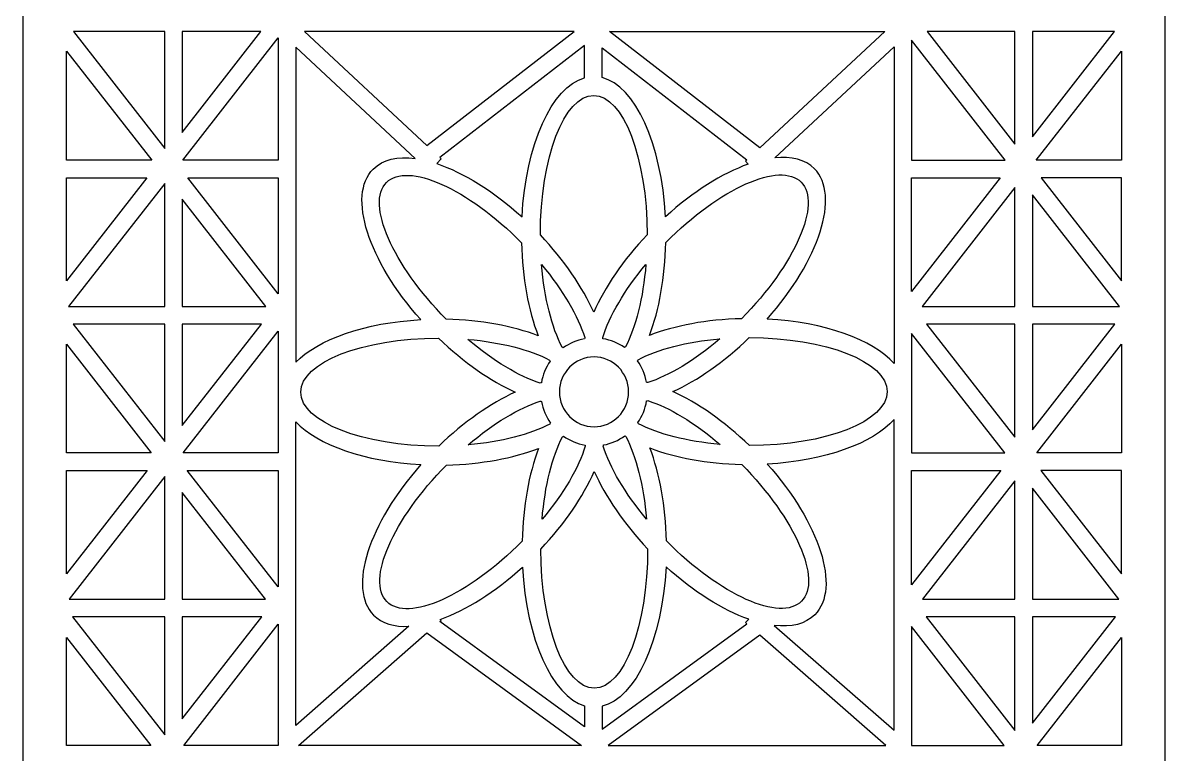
# Model space of a CAD drawing. Header units: centimetres. Extents: x -1.11 to 1.11, y -4.33 to 4.33.
# Drawn here: x -1.11 to 1.11, y -2.85 to -1.429 of the extents above; entities that cross this region are included whole.
import ezdxf

# ---------------------------------------------------------------- set-up
doc = ezdxf.new("R2010")
doc.units = ezdxf.units.CM
doc.header["$MEASUREMENT"] = 0
doc.layers.add('Layer 1', color=7, linetype='Continuous')

msp = doc.modelspace()

# ---------------------------------------------------------------- linework, layer by layer
at = {"layer": 'Layer 1', "color": 242}
for points, knots in [([(1.10974, 4.33143), (1.10974, 4.33143), (1.10974, -4.33142), (1.10974, -4.33142), (1.10974, -4.33142), (1.10974, -4.33142), (-1.10973, -4.33142), (-1.10973, -4.33142), (-1.10973, -4.33142), (-1.10973, -4.33142), (-1.10973, 4.33143), (-1.10973, 4.33143), (-1.10973, 4.33143), (-1.10973, 4.33143), (1.10974, 4.33143), (1.10974, 4.33143)], [0, 0, 0, 0, 0.2, 0.2, 0.2, 0.2, 0.4, 0.4, 0.4, 0.4, 0.6, 0.6, 0.6, 0.6, 1, 1, 1, 1]), ([(-0.83407, -1.44571), (-0.83407, -1.44571), (-0.83407, -1.67253), (-0.83407, -1.67253), (-0.83407, -1.67253), (-0.83407, -1.67253), (-1.01103, -1.44571), (-1.01103, -1.44571), (-1.01103, -1.44571), (-1.01103, -1.44571), (-0.83407, -1.44571), (-0.83407, -1.44571)], [0, 0, 0, 0, 0.25, 0.25, 0.25, 0.25, 0.5, 0.5, 0.5, 0.5, 1, 1, 1, 1]), ([(-0.80014, -1.64163), (-0.80014, -1.64163), (-0.80014, -1.44571), (-0.80014, -1.44571), (-0.80014, -1.44571), (-0.80014, -1.44571), (-0.64729, -1.44571), (-0.64729, -1.44571), (-0.64729, -1.44571), (-0.64729, -1.44571), (-0.80014, -1.64163), (-0.80014, -1.64163)], [0, 0, 0, 0, 0.25, 0.25, 0.25, 0.25, 0.5, 0.5, 0.5, 0.5, 1, 1, 1, 1]), ([(-0.7991, -1.69568), (-0.7991, -1.69568), (-0.61353, -1.69568), (-0.61353, -1.69568), (-0.61353, -1.69568), (-0.61353, -1.69568), (-0.61353, -1.45783), (-0.61353, -1.45783), (-0.61353, -1.45783), (-0.61353, -1.45783), (-0.7991, -1.69568), (-0.7991, -1.69568)], [0, 0, 0, 0, 0.25, 0.25, 0.25, 0.25, 0.5, 0.5, 0.5, 0.5, 1, 1, 1, 1]), ([(-0.03847, -1.44571), (-0.03847, -1.44571), (-0.32458, -1.66714), (-0.32458, -1.66714), (-0.32458, -1.66714), (-0.32458, -1.66714), (-0.56264, -1.44571), (-0.56264, -1.44571), (-0.56264, -1.44571), (-0.56264, -1.44571), (-0.03847, -1.44571), (-0.03847, -1.44571)], [0, 0, 0, 0, 0.25, 0.25, 0.25, 0.25, 0.5, 0.5, 0.5, 0.5, 1, 1, 1, 1]), ([(0.03005, -1.44571), (0.03005, -1.44571), (0.32203, -1.67168), (0.32203, -1.67168), (0.32203, -1.67168), (0.32203, -1.67168), (0.56496, -1.44571), (0.56496, -1.44571), (0.56496, -1.44571), (0.56496, -1.44571), (0.03005, -1.44571), (0.03005, -1.44571)], [0, 0, 0, 0, 0.25, 0.25, 0.25, 0.25, 0.5, 0.5, 0.5, 0.5, 1, 1, 1, 1]), ([(0.617, -1.46226), (0.617, -1.46226), (0.79912, -1.69568), (0.79912, -1.69568), (0.79912, -1.69568), (0.79912, -1.69568), (0.617, -1.69568), (0.617, -1.69568), (0.617, -1.69568), (0.617, -1.69568), (0.617, -1.46226), (0.617, -1.46226)], [0, 0, 0, 0, 0.25, 0.25, 0.25, 0.25, 0.5, 0.5, 0.5, 0.5, 1, 1, 1, 1]), ([(0.81781, -1.44571), (0.81781, -1.44571), (0.81781, -1.66426), (0.81781, -1.66426), (0.81781, -1.66426), (0.81781, -1.66426), (0.6473, -1.44571), (0.6473, -1.44571), (0.6473, -1.44571), (0.6473, -1.44571), (0.7091, -1.44571), (0.7091, -1.44571), (0.7091, -1.44571), (0.7091, -1.44571), (0.81781, -1.44571), (0.81781, -1.44571)], [0, 0, 0, 0, 0.2, 0.2, 0.2, 0.2, 0.4, 0.4, 0.4, 0.4, 0.6, 0.6, 0.6, 0.6, 1, 1, 1, 1]), ([(0.85174, -1.6499), (0.85174, -1.6499), (0.85174, -1.44571), (0.85174, -1.44571), (0.85174, -1.44571), (0.85174, -1.44571), (1.01105, -1.44571), (1.01105, -1.44571), (1.01105, -1.44571), (1.01105, -1.44571), (0.85174, -1.6499), (0.85174, -1.6499)], [0, 0, 0, 0, 0.25, 0.25, 0.25, 0.25, 0.5, 0.5, 0.5, 0.5, 1, 1, 1, 1]), ([(-1.02491, -1.69568), (-1.02491, -1.69568), (-0.85922, -1.69568), (-0.85922, -1.69568), (-0.85922, -1.69568), (-0.85922, -1.69568), (-1.02491, -1.48332), (-1.02491, -1.48332), (-1.02491, -1.48332), (-1.02491, -1.48332), (-1.02491, -1.69568), (-1.02491, -1.69568)], [0, 0, 0, 0, 0.25, 0.25, 0.25, 0.25, 0.5, 0.5, 0.5, 0.5, 1, 1, 1, 1]), ([(-0.5796, -1.4761), (-0.5796, -1.4761), (-0.34734, -1.69214), (-0.34734, -1.69214), (-0.34734, -1.69214), (-0.38169, -1.68755), (-0.41033, -1.69388), (-0.42899, -1.71274), (-0.42899, -1.71274), (-0.47996, -1.76429), (-0.43847, -1.89119), (-0.33666, -2.00542), (-0.33666, -2.00542), (-0.44528, -2.01119), (-0.53654, -2.04362), (-0.5796, -2.08832), (-0.5796, -2.08832), (-0.5796, -2.08832), (-0.5796, -1.4761), (-0.5796, -1.4761)], [0, 0, 0, 0, 0.1666667, 0.1666667, 0.1666667, 0.1666667, 0.3333333, 0.3333333, 0.3333333, 0.3333333, 0.5, 0.5, 0.5, 0.5, 0.6666667, 0.6666667, 0.6666667, 0.6666667, 1, 1, 1, 1]), ([(-0.29947, -1.69049), (-0.29947, -1.69049), (-0.01827, -1.47286), (-0.01827, -1.47286), (-0.01827, -1.47286), (-0.01827, -1.47286), (-0.01827, -1.5353), (-0.01827, -1.5353), (-0.01827, -1.5353), (-0.08215, -1.55302), (-0.13266, -1.66506), (-0.13988, -1.80581), (-0.13988, -1.80581), (-0.19549, -1.7552), (-0.2541, -1.71938), (-0.30536, -1.70221), (-0.30536, -1.70221), (-0.30536, -1.70221), (-0.29686, -1.69293), (-0.29686, -1.69293), (-0.29686, -1.69293), (-0.29686, -1.69293), (-0.29947, -1.69049), (-0.29947, -1.69049)], [0, 0, 0, 0, 0.1428571, 0.1428571, 0.1428571, 0.1428571, 0.2857143, 0.2857143, 0.2857143, 0.2857143, 0.4285714, 0.4285714, 0.4285714, 0.4285714, 0.5714286, 0.5714286, 0.5714286, 0.5714286, 0.7142857, 0.7142857, 0.7142857, 0.7142857, 1, 1, 1, 1]), ([(0.29692, -1.69503), (0.29692, -1.69503), (0.01566, -1.47735), (0.01566, -1.47735), (0.01566, -1.47735), (0.01566, -1.47735), (0.01566, -1.53487), (0.01566, -1.53487), (0.01566, -1.53487), (0.08023, -1.55114), (0.13147, -1.66365), (0.13884, -1.80537), (0.13884, -1.80537), (0.19272, -1.75626), (0.24944, -1.72104), (0.29958, -1.70322), (0.29958, -1.70322), (0.29958, -1.70322), (0.29431, -1.69746), (0.29431, -1.69746), (0.29431, -1.69746), (0.29431, -1.69746), (0.29692, -1.69503), (0.29692, -1.69503)], [0, 0, 0, 0, 0.1428571, 0.1428571, 0.1428571, 0.1428571, 0.2857143, 0.2857143, 0.2857143, 0.2857143, 0.4285714, 0.4285714, 0.4285714, 0.4285714, 0.5714286, 0.5714286, 0.5714286, 0.5714286, 0.7142857, 0.7142857, 0.7142857, 0.7142857, 1, 1, 1, 1]), ([(0.58307, -1.47503), (0.58307, -1.47503), (0.35104, -1.69086), (0.35104, -1.69086), (0.35104, -1.69086), (0.38343, -1.68738), (0.41042, -1.69395), (0.42827, -1.712), (0.42827, -1.712), (0.4792, -1.7635), (0.43783, -1.8902), (0.33624, -2.00434), (0.33624, -2.00434), (0.44804, -2.01021), (0.54153, -2.04432), (0.58307, -2.09099), (0.58307, -2.09099), (0.58307, -2.09099), (0.58307, -1.47503), (0.58307, -1.47503)], [0, 0, 0, 0, 0.1666667, 0.1666667, 0.1666667, 0.1666667, 0.3333333, 0.3333333, 0.3333333, 0.3333333, 0.5, 0.5, 0.5, 0.5, 0.6666667, 0.6666667, 0.6666667, 0.6666667, 1, 1, 1, 1]), ([(1.02492, -1.48332), (1.02492, -1.48332), (0.85924, -1.69568), (0.85924, -1.69568), (0.85924, -1.69568), (0.85924, -1.69568), (1.02492, -1.69568), (1.02492, -1.69568), (1.02492, -1.69568), (1.02492, -1.69568), (1.02492, -1.48332), (1.02492, -1.48332)], [0, 0, 0, 0, 0.25, 0.25, 0.25, 0.25, 0.5, 0.5, 0.5, 0.5, 1, 1, 1, 1]), ([(-0.10426, -1.84075), (-0.05752, -1.89015), (-0.02204, -1.94268), (-0.00052, -1.991), (-0.00052, -1.991), (0.02092, -1.94258), (0.0564, -1.88989), (0.10323, -1.84033), (0.10323, -1.84033), (0.10317, -1.6909), (0.05674, -1.56977), (-0.00051, -1.56977), (-0.00051, -1.56977), (-0.0578, -1.56977), (-0.10426, -1.69107), (-0.10426, -1.84063), (-0.10426, -1.84063), (-0.10426, -1.84063), (-0.10426, -1.84075), (-0.10426, -1.84075)], [0, 0, 0, 0, 0.1666667, 0.1666667, 0.1666667, 0.1666667, 0.3333333, 0.3333333, 0.3333333, 0.3333333, 0.5, 0.5, 0.5, 0.5, 0.6666667, 0.6666667, 0.6666667, 0.6666667, 1, 1, 1, 1]), ([(-0.28703, -2.00465), (-0.21944, -2.00616), (-0.15762, -2.01794), (-0.10861, -2.03672), (-0.10861, -2.03672), (-0.12731, -1.98715), (-0.13907, -1.92452), (-0.14061, -1.85599), (-0.14061, -1.85599), (-0.24514, -1.75038), (-0.36268, -1.69792), (-0.40316, -1.73886), (-0.40316, -1.73886), (-0.44367, -1.77982), (-0.3917, -1.89881), (-0.28712, -2.00457), (-0.28712, -2.00457), (-0.28712, -2.00457), (-0.28703, -2.00465), (-0.28703, -2.00465)], [0, 0, 0, 0, 0.1666667, 0.1666667, 0.1666667, 0.1666667, 0.3333333, 0.3333333, 0.3333333, 0.3333333, 0.5, 0.5, 0.5, 0.5, 0.6666667, 0.6666667, 0.6666667, 0.6666667, 1, 1, 1, 1]), ([(0.13959, -1.85555), (0.13811, -1.92389), (0.12646, -1.9864), (0.10789, -2.03596), (0.10789, -2.03596), (0.15691, -2.01705), (0.21884, -2.00516), (0.28661, -2.00361), (0.28661, -2.00361), (0.39105, -1.89791), (0.44292, -1.77905), (0.40244, -1.73812), (0.40244, -1.73812), (0.36193, -1.69715), (0.24427, -1.7497), (0.13968, -1.85546), (0.13968, -1.85546), (0.13968, -1.85546), (0.13959, -1.85555), (0.13959, -1.85555)], [0, 0, 0, 0, 0.1666667, 0.1666667, 0.1666667, 0.1666667, 0.3333333, 0.3333333, 0.3333333, 0.3333333, 0.5, 0.5, 0.5, 0.5, 0.6666667, 0.6666667, 0.6666667, 0.6666667, 1, 1, 1, 1]), ([(-0.86908, -1.72999), (-0.86908, -1.72999), (-1.02491, -1.72999), (-1.02491, -1.72999), (-1.02491, -1.72999), (-1.02491, -1.72999), (-1.02491, -1.92972), (-1.02491, -1.92972), (-1.02491, -1.92972), (-1.02491, -1.92972), (-0.86908, -1.72999), (-0.86908, -1.72999)], [0, 0, 0, 0, 0.25, 0.25, 0.25, 0.25, 0.5, 0.5, 0.5, 0.5, 1, 1, 1, 1]), ([(-0.61353, -1.72999), (-0.61353, -1.72999), (-0.78924, -1.72999), (-0.78924, -1.72999), (-0.78924, -1.72999), (-0.78924, -1.72999), (-0.61353, -1.9552), (-0.61353, -1.9552), (-0.61353, -1.9552), (-0.61353, -1.9552), (-0.61353, -1.72999), (-0.61353, -1.72999)], [0, 0, 0, 0, 0.25, 0.25, 0.25, 0.25, 0.5, 0.5, 0.5, 0.5, 1, 1, 1, 1]), ([(0.617, -1.95077), (0.617, -1.95077), (0.78925, -1.72999), (0.78925, -1.72999), (0.78925, -1.72999), (0.78925, -1.72999), (0.617, -1.72999), (0.617, -1.72999), (0.617, -1.72999), (0.617, -1.72999), (0.617, -1.95077), (0.617, -1.95077)], [0, 0, 0, 0, 0.25, 0.25, 0.25, 0.25, 0.5, 0.5, 0.5, 0.5, 1, 1, 1, 1]), ([(1.02492, -1.92972), (1.02492, -1.92972), (0.8691, -1.72999), (0.8691, -1.72999), (0.8691, -1.72999), (0.8691, -1.72999), (1.02492, -1.72999), (1.02492, -1.72999), (1.02492, -1.72999), (1.02492, -1.72999), (1.02492, -1.92972), (1.02492, -1.92972)], [0, 0, 0, 0, 0.25, 0.25, 0.25, 0.25, 0.5, 0.5, 0.5, 0.5, 1, 1, 1, 1]), ([(-0.83407, -1.7405), (-0.83407, -1.7405), (-0.83407, -1.97997), (-0.83407, -1.97997), (-0.83407, -1.97997), (-0.83407, -1.97997), (-1.02089, -1.97997), (-1.02089, -1.97997), (-1.02089, -1.97997), (-1.02089, -1.97997), (-0.83407, -1.7405), (-0.83407, -1.7405)], [0, 0, 0, 0, 0.25, 0.25, 0.25, 0.25, 0.5, 0.5, 0.5, 0.5, 1, 1, 1, 1]), ([(0.81781, -1.74878), (0.81781, -1.74878), (0.81781, -1.97997), (0.81781, -1.97997), (0.81781, -1.97997), (0.81781, -1.97997), (0.63744, -1.97997), (0.63744, -1.97997), (0.63744, -1.97997), (0.63744, -1.97997), (0.81781, -1.74878), (0.81781, -1.74878)], [0, 0, 0, 0, 0.25, 0.25, 0.25, 0.25, 0.5, 0.5, 0.5, 0.5, 1, 1, 1, 1]), ([(-0.80014, -1.97997), (-0.80014, -1.97997), (-0.80014, -1.77141), (-0.80014, -1.77141), (-0.80014, -1.77141), (-0.80014, -1.77141), (-0.63743, -1.97997), (-0.63743, -1.97997), (-0.63743, -1.97997), (-0.63743, -1.97997), (-0.80014, -1.97997), (-0.80014, -1.97997)], [0, 0, 0, 0, 0.25, 0.25, 0.25, 0.25, 0.5, 0.5, 0.5, 0.5, 1, 1, 1, 1]), ([(0.85174, -1.97997), (0.85174, -1.97997), (0.85174, -1.76314), (0.85174, -1.76314), (0.85174, -1.76314), (0.85174, -1.76314), (1.02091, -1.97997), (1.02091, -1.97997), (1.02091, -1.97997), (1.02091, -1.97997), (0.85174, -1.97997), (0.85174, -1.97997)], [0, 0, 0, 0, 0.25, 0.25, 0.25, 0.25, 0.5, 0.5, 0.5, 0.5, 1, 1, 1, 1]), ([(-0.05989, -2.06023), (-0.04774, -2.05152), (-0.03365, -2.04538), (-0.0184, -2.04262), (-0.0184, -2.04262), (-0.01822, -2.04185), (-0.01803, -2.04109), (-0.01784, -2.04033), (-0.01784, -2.04033), (-0.03066, -1.99892), (-0.06001, -1.94859), (-0.10188, -1.89852), (-0.10188, -1.89852), (-0.09641, -1.96403), (-0.08186, -2.02068), (-0.06185, -2.05906), (-0.06185, -2.05906), (-0.06119, -2.05945), (-0.06054, -2.05984), (-0.05989, -2.06023)], [0, 0, 0, 0, 0.1666667, 0.1666667, 0.1666667, 0.1666667, 0.3333333, 0.3333333, 0.3333333, 0.3333333, 0.5, 0.5, 0.5, 0.5, 0.6666667, 0.6666667, 0.6666667, 0.6666667, 1, 1, 1, 1]), ([(0.01749, -2.04246), (0.03276, -2.04508), (0.0469, -2.05109), (0.05912, -2.05968), (0.05912, -2.05968), (0.05979, -2.05927), (0.06047, -2.05886), (0.06115, -2.05845), (0.06115, -2.05845), (0.08104, -2.02), (0.09548, -1.96343), (0.10089, -1.89809), (0.10089, -1.89809), (0.05894, -1.94833), (0.02961, -1.99879), (0.01693, -2.04024), (0.01693, -2.04024), (0.01712, -2.04098), (0.01731, -2.04172), (0.01749, -2.04246)], [0, 0, 0, 0, 0.1666667, 0.1666667, 0.1666667, 0.1666667, 0.3333333, 0.3333333, 0.3333333, 0.3333333, 0.5, 0.5, 0.5, 0.5, 0.6666667, 0.6666667, 0.6666667, 0.6666667, 1, 1, 1, 1]), ([(-0.83407, -2.01428), (-0.83407, -2.01428), (-0.83407, -2.2424), (-0.83407, -2.2424), (-0.83407, -2.2424), (-0.83407, -2.2424), (-1.01205, -2.01428), (-1.01205, -2.01428), (-1.01205, -2.01428), (-1.01205, -2.01428), (-0.83407, -2.01428), (-0.83407, -2.01428)], [0, 0, 0, 0, 0.25, 0.25, 0.25, 0.25, 0.5, 0.5, 0.5, 0.5, 1, 1, 1, 1]), ([(-0.80014, -2.2115), (-0.80014, -2.2115), (-0.80014, -2.01428), (-0.80014, -2.01428), (-0.80014, -2.01428), (-0.80014, -2.01428), (-0.64627, -2.01428), (-0.64627, -2.01428), (-0.64627, -2.01428), (-0.64627, -2.01428), (-0.80014, -2.2115), (-0.80014, -2.2115)], [0, 0, 0, 0, 0.25, 0.25, 0.25, 0.25, 0.5, 0.5, 0.5, 0.5, 1, 1, 1, 1]), ([(0.81781, -2.01428), (0.81781, -2.01428), (0.81781, -2.23413), (0.81781, -2.23413), (0.81781, -2.23413), (0.81781, -2.23413), (0.64628, -2.01428), (0.64628, -2.01428), (0.64628, -2.01428), (0.64628, -2.01428), (0.81781, -2.01428), (0.81781, -2.01428)], [0, 0, 0, 0, 0.25, 0.25, 0.25, 0.25, 0.5, 0.5, 0.5, 0.5, 1, 1, 1, 1]), ([(0.85174, -2.21977), (0.85174, -2.21977), (0.85174, -2.01428), (0.85174, -2.01428), (0.85174, -2.01428), (0.85174, -2.01428), (1.01207, -2.01428), (1.01207, -2.01428), (1.01207, -2.01428), (1.01207, -2.01428), (0.85174, -2.21977), (0.85174, -2.21977)], [0, 0, 0, 0, 0.25, 0.25, 0.25, 0.25, 0.5, 0.5, 0.5, 0.5, 1, 1, 1, 1]), ([(-0.79808, -2.26425), (-0.79808, -2.26425), (-0.61353, -2.26425), (-0.61353, -2.26425), (-0.61353, -2.26425), (-0.61353, -2.26425), (-0.61353, -2.02771), (-0.61353, -2.02771), (-0.61353, -2.02771), (-0.61353, -2.02771), (-0.79808, -2.26425), (-0.79808, -2.26425)], [0, 0, 0, 0, 0.25, 0.25, 0.25, 0.25, 0.5, 0.5, 0.5, 0.5, 1, 1, 1, 1]), ([(-0.30166, -2.25123), (-0.25281, -2.20397), (-0.20086, -2.1681), (-0.15308, -2.14633), (-0.15308, -2.14633), (-0.20096, -2.12466), (-0.25307, -2.08878), (-0.30208, -2.04142), (-0.30208, -2.04142), (-0.44985, -2.04148), (-0.56964, -2.08844), (-0.56964, -2.14633), (-0.56964, -2.14633), (-0.56964, -2.20426), (-0.44969, -2.25123), (-0.30178, -2.25123), (-0.30178, -2.25123), (-0.30178, -2.25123), (-0.30166, -2.25123), (-0.30166, -2.25123)], [0, 0, 0, 0, 0.1666667, 0.1666667, 0.1666667, 0.1666667, 0.3333333, 0.3333333, 0.3333333, 0.3333333, 0.5, 0.5, 0.5, 0.5, 0.6666667, 0.6666667, 0.6666667, 0.6666667, 1, 1, 1, 1]), ([(0.1531, -2.14526), (0.20098, -2.16694), (0.25309, -2.20283), (0.3021, -2.25018), (0.3021, -2.25018), (0.44987, -2.25012), (0.56966, -2.20317), (0.56966, -2.14528), (0.56966, -2.14528), (0.56966, -2.08735), (0.44971, -2.04037), (0.3018, -2.04037), (0.3018, -2.04037), (0.3018, -2.04037), (0.30168, -2.04037), (0.30168, -2.04037), (0.30168, -2.04037), (0.25283, -2.08764), (0.20088, -2.1235), (0.1531, -2.14526)], [0, 0, 0, 0, 0.1666667, 0.1666667, 0.1666667, 0.1666667, 0.3333333, 0.3333333, 0.3333333, 0.3333333, 0.5, 0.5, 0.5, 0.5, 0.6666667, 0.6666667, 0.6666667, 0.6666667, 1, 1, 1, 1]), ([(0.617, -2.03213), (0.617, -2.03213), (0.7981, -2.26425), (0.7981, -2.26425), (0.7981, -2.26425), (0.7981, -2.26425), (0.617, -2.26425), (0.617, -2.26425), (0.617, -2.26425), (0.617, -2.26425), (0.617, -2.03213), (0.617, -2.03213)], [0, 0, 0, 0, 0.25, 0.25, 0.25, 0.25, 0.5, 0.5, 0.5, 0.5, 1, 1, 1, 1]), ([(-1.02491, -2.26425), (-1.02491, -2.26425), (-0.86024, -2.26425), (-0.86024, -2.26425), (-0.86024, -2.26425), (-0.86024, -2.26425), (-1.02491, -2.05319), (-1.02491, -2.05319), (-1.02491, -2.05319), (-1.02491, -2.05319), (-1.02491, -2.26425), (-1.02491, -2.26425)], [0, 0, 0, 0, 0.25, 0.25, 0.25, 0.25, 0.5, 0.5, 0.5, 0.5, 1, 1, 1, 1]), ([(-0.10219, -2.12813), (-0.09959, -2.11268), (-0.09366, -2.09838), (-0.08516, -2.08602), (-0.08516, -2.08602), (-0.08556, -2.08535), (-0.08597, -2.08466), (-0.08637, -2.08398), (-0.08637, -2.08398), (-0.12439, -2.06386), (-0.18034, -2.04927), (-0.24496, -2.04379), (-0.24496, -2.04379), (-0.19528, -2.08621), (-0.14537, -2.11587), (-0.10439, -2.12869), (-0.10439, -2.12869), (-0.10366, -2.1285), (-0.10292, -2.12831), (-0.10219, -2.12813)], [0, 0, 0, 0, 0.1666667, 0.1666667, 0.1666667, 0.1666667, 0.3333333, 0.3333333, 0.3333333, 0.3333333, 0.5, 0.5, 0.5, 0.5, 0.6666667, 0.6666667, 0.6666667, 0.6666667, 1, 1, 1, 1]), ([(0.08463, -2.08523), (0.09325, -2.09752), (0.09931, -2.11176), (0.10205, -2.12717), (0.10205, -2.12717), (0.1028, -2.12736), (0.10356, -2.12755), (0.10432, -2.12774), (0.10432, -2.12774), (0.14527, -2.11478), (0.19503, -2.08512), (0.24455, -2.04278), (0.24455, -2.04278), (0.17977, -2.04831), (0.12374, -2.06302), (0.08579, -2.08326), (0.08579, -2.08326), (0.08541, -2.08392), (0.08502, -2.08458), (0.08463, -2.08523)], [0, 0, 0, 0, 0.1666667, 0.1666667, 0.1666667, 0.1666667, 0.3333333, 0.3333333, 0.3333333, 0.3333333, 0.5, 0.5, 0.5, 0.5, 0.6666667, 0.6666667, 0.6666667, 0.6666667, 1, 1, 1, 1]), ([(1.02492, -2.05319), (1.02492, -2.05319), (0.86026, -2.26425), (0.86026, -2.26425), (0.86026, -2.26425), (0.86026, -2.26425), (1.02492, -2.26425), (1.02492, -2.26425), (1.02492, -2.26425), (1.02492, -2.26425), (1.02492, -2.05319), (1.02492, -2.05319)], [0, 0, 0, 0, 0.25, 0.25, 0.25, 0.25, 0.5, 0.5, 0.5, 0.5, 1, 1, 1, 1]), ([(0.06716, -2.1458), (0.06716, -2.1833), (0.03709, -2.2137), (0.00001, -2.2137), (0.00001, -2.2137), (-0.03707, -2.2137), (-0.06714, -2.1833), (-0.06714, -2.1458), (-0.06714, -2.1458), (-0.06714, -2.10831), (-0.03707, -2.0779), (0.00001, -2.0779), (0.00001, -2.0779), (0.03709, -2.0779), (0.06716, -2.10831), (0.06716, -2.1458)], [0, 0, 0, 0, 0.2, 0.2, 0.2, 0.2, 0.4, 0.4, 0.4, 0.4, 0.6, 0.6, 0.6, 0.6, 1, 1, 1, 1]), ([(-0.08461, -2.20637), (-0.09323, -2.19408), (-0.0993, -2.17983), (-0.10204, -2.16441), (-0.10204, -2.16441), (-0.10279, -2.16423), (-0.10354, -2.16404), (-0.10429, -2.16385), (-0.10429, -2.16385), (-0.14525, -2.17681), (-0.19502, -2.20649), (-0.24454, -2.24883), (-0.24454, -2.24883), (-0.17975, -2.2433), (-0.12372, -2.22859), (-0.08578, -2.20835), (-0.08578, -2.20835), (-0.08539, -2.20769), (-0.085, -2.20703), (-0.08461, -2.20637)], [0, 0, 0, 0, 0.1666667, 0.1666667, 0.1666667, 0.1666667, 0.3333333, 0.3333333, 0.3333333, 0.3333333, 0.5, 0.5, 0.5, 0.5, 0.6666667, 0.6666667, 0.6666667, 0.6666667, 1, 1, 1, 1]), ([(0.10221, -2.16346), (0.09962, -2.17891), (0.09368, -2.19321), (0.08518, -2.20557), (0.08518, -2.20557), (0.08559, -2.20625), (0.086, -2.20694), (0.0864, -2.20763), (0.0864, -2.20763), (0.12442, -2.22774), (0.18036, -2.24235), (0.24497, -2.24782), (0.24497, -2.24782), (0.19529, -2.2054), (0.14538, -2.17573), (0.10439, -2.1629), (0.10439, -2.1629), (0.10366, -2.16309), (0.10294, -2.16328), (0.10221, -2.16346)], [0, 0, 0, 0, 0.1666667, 0.1666667, 0.1666667, 0.1666667, 0.3333333, 0.3333333, 0.3333333, 0.3333333, 0.5, 0.5, 0.5, 0.5, 0.6666667, 0.6666667, 0.6666667, 0.6666667, 1, 1, 1, 1]), ([(-0.5796, -2.79403), (-0.5796, -2.79403), (-0.35956, -2.60143), (-0.35956, -2.60143), (-0.35956, -2.60143), (-0.38815, -2.60296), (-0.412, -2.59604), (-0.42825, -2.5796), (-0.42825, -2.5796), (-0.47918, -2.52811), (-0.43781, -2.4014), (-0.33622, -2.28726), (-0.33622, -2.28726), (-0.44503, -2.28155), (-0.53648, -2.24909), (-0.5796, -2.20434), (-0.5796, -2.20434), (-0.5796, -2.20434), (-0.5796, -2.79403), (-0.5796, -2.79403)], [0, 0, 0, 0, 0.1666667, 0.1666667, 0.1666667, 0.1666667, 0.3333333, 0.3333333, 0.3333333, 0.3333333, 0.5, 0.5, 0.5, 0.5, 0.6666667, 0.6666667, 0.6666667, 0.6666667, 1, 1, 1, 1]), ([(0.58307, -2.80357), (0.58307, -2.80357), (0.35031, -2.59983), (0.35031, -2.59983), (0.35031, -2.59983), (0.38335, -2.60368), (0.41088, -2.59718), (0.429, -2.57886), (0.429, -2.57886), (0.47998, -2.52732), (0.43848, -2.40042), (0.33667, -2.28619), (0.33667, -2.28619), (0.44829, -2.28025), (0.54158, -2.24617), (0.58307, -2.19956), (0.58307, -2.19956), (0.58307, -2.19956), (0.58307, -2.80357), (0.58307, -2.80357)], [0, 0, 0, 0, 0.1666667, 0.1666667, 0.1666667, 0.1666667, 0.3333333, 0.3333333, 0.3333333, 0.3333333, 0.5, 0.5, 0.5, 0.5, 0.6666667, 0.6666667, 0.6666667, 0.6666667, 1, 1, 1, 1]), ([(-0.01747, -2.24915), (-0.03274, -2.24652), (-0.04688, -2.24052), (-0.0591, -2.23192), (-0.0591, -2.23192), (-0.05978, -2.23234), (-0.06045, -2.23275), (-0.06113, -2.23316), (-0.06113, -2.23316), (-0.08102, -2.2716), (-0.09546, -2.32818), (-0.10087, -2.39351), (-0.10087, -2.39351), (-0.05892, -2.34328), (-0.0296, -2.29281), (-0.01691, -2.25137), (-0.01691, -2.25137), (-0.0171, -2.25063), (-0.01729, -2.24988), (-0.01747, -2.24915)], [0, 0, 0, 0, 0.1666667, 0.1666667, 0.1666667, 0.1666667, 0.3333333, 0.3333333, 0.3333333, 0.3333333, 0.5, 0.5, 0.5, 0.5, 0.6666667, 0.6666667, 0.6666667, 0.6666667, 1, 1, 1, 1]), ([(0.05995, -2.23134), (0.04779, -2.24007), (0.03369, -2.24622), (0.01843, -2.24899), (0.01843, -2.24899), (0.01824, -2.24975), (0.01805, -2.25052), (0.01786, -2.25129), (0.01786, -2.25129), (0.03068, -2.2927), (0.06003, -2.34302), (0.1019, -2.39309), (0.1019, -2.39309), (0.09643, -2.32754), (0.08186, -2.27085), (0.06183, -2.23248), (0.06183, -2.23248), (0.0612, -2.2321), (0.06057, -2.23172), (0.05995, -2.23134)], [0, 0, 0, 0, 0.1666667, 0.1666667, 0.1666667, 0.1666667, 0.3333333, 0.3333333, 0.3333333, 0.3333333, 0.5, 0.5, 0.5, 0.5, 0.6666667, 0.6666667, 0.6666667, 0.6666667, 1, 1, 1, 1]), ([(-0.13958, -2.43605), (-0.13809, -2.36771), (-0.12644, -2.3052), (-0.10787, -2.25564), (-0.10787, -2.25564), (-0.15689, -2.27455), (-0.21883, -2.28644), (-0.28659, -2.28799), (-0.28659, -2.28799), (-0.39104, -2.3937), (-0.44291, -2.51255), (-0.40243, -2.55349), (-0.40243, -2.55349), (-0.36192, -2.59445), (-0.24425, -2.5419), (-0.13966, -2.43614), (-0.13966, -2.43614), (-0.13966, -2.43614), (-0.13958, -2.43605), (-0.13958, -2.43605)], [0, 0, 0, 0, 0.1666667, 0.1666667, 0.1666667, 0.1666667, 0.3333333, 0.3333333, 0.3333333, 0.3333333, 0.5, 0.5, 0.5, 0.5, 0.6666667, 0.6666667, 0.6666667, 0.6666667, 1, 1, 1, 1]), ([(0.28705, -2.28695), (0.21944, -2.28545), (0.15763, -2.27366), (0.10863, -2.25487), (0.10863, -2.25487), (0.12733, -2.30444), (0.13909, -2.36708), (0.14063, -2.43561), (0.14063, -2.43561), (0.24516, -2.54123), (0.3627, -2.59368), (0.40318, -2.55274), (0.40318, -2.55274), (0.44368, -2.51178), (0.39172, -2.3928), (0.28713, -2.28704), (0.28713, -2.28704), (0.28713, -2.28704), (0.28705, -2.28695), (0.28705, -2.28695)], [0, 0, 0, 0, 0.1666667, 0.1666667, 0.1666667, 0.1666667, 0.3333333, 0.3333333, 0.3333333, 0.3333333, 0.5, 0.5, 0.5, 0.5, 0.6666667, 0.6666667, 0.6666667, 0.6666667, 1, 1, 1, 1]), ([(-0.86806, -2.29856), (-0.86806, -2.29856), (-1.02491, -2.29856), (-1.02491, -2.29856), (-1.02491, -2.29856), (-1.02491, -2.29856), (-1.02491, -2.49959), (-1.02491, -2.49959), (-1.02491, -2.49959), (-1.02491, -2.49959), (-0.86806, -2.29856), (-0.86806, -2.29856)], [0, 0, 0, 0, 0.25, 0.25, 0.25, 0.25, 0.5, 0.5, 0.5, 0.5, 1, 1, 1, 1]), ([(-0.61353, -2.29856), (-0.61353, -2.29856), (-0.79026, -2.29856), (-0.79026, -2.29856), (-0.79026, -2.29856), (-0.79026, -2.29856), (-0.61353, -2.52507), (-0.61353, -2.52507), (-0.61353, -2.52507), (-0.61353, -2.52507), (-0.61353, -2.29856), (-0.61353, -2.29856)], [0, 0, 0, 0, 0.25, 0.25, 0.25, 0.25, 0.5, 0.5, 0.5, 0.5, 1, 1, 1, 1]), ([(0.10427, -2.45085), (0.05753, -2.40146), (0.02206, -2.34893), (0.00053, -2.30061), (0.00053, -2.30061), (-0.02091, -2.34902), (-0.05639, -2.40172), (-0.10322, -2.45127), (-0.10322, -2.45127), (-0.10316, -2.6007), (-0.05672, -2.72183), (0.00053, -2.72183), (0.00053, -2.72183), (0.05781, -2.72183), (0.10427, -2.60054), (0.10427, -2.45097), (0.10427, -2.45097), (0.10427, -2.45097), (0.10427, -2.45085), (0.10427, -2.45085)], [0, 0, 0, 0, 0.1666667, 0.1666667, 0.1666667, 0.1666667, 0.3333333, 0.3333333, 0.3333333, 0.3333333, 0.5, 0.5, 0.5, 0.5, 0.6666667, 0.6666667, 0.6666667, 0.6666667, 1, 1, 1, 1]), ([(0.617, -2.52065), (0.617, -2.52065), (0.79027, -2.29856), (0.79027, -2.29856), (0.79027, -2.29856), (0.79027, -2.29856), (0.617, -2.29856), (0.617, -2.29856), (0.617, -2.29856), (0.617, -2.29856), (0.617, -2.52065), (0.617, -2.52065)], [0, 0, 0, 0, 0.25, 0.25, 0.25, 0.25, 0.5, 0.5, 0.5, 0.5, 1, 1, 1, 1]), ([(1.02492, -2.49959), (1.02492, -2.49959), (0.86808, -2.29856), (0.86808, -2.29856), (0.86808, -2.29856), (0.86808, -2.29856), (1.02492, -2.29856), (1.02492, -2.29856), (1.02492, -2.29856), (1.02492, -2.29856), (1.02492, -2.49959), (1.02492, -2.49959)], [0, 0, 0, 0, 0.25, 0.25, 0.25, 0.25, 0.5, 0.5, 0.5, 0.5, 1, 1, 1, 1]), ([(-0.83407, -2.31038), (-0.83407, -2.31038), (-0.83407, -2.54853), (-0.83407, -2.54853), (-0.83407, -2.54853), (-0.83407, -2.54853), (-1.01987, -2.54853), (-1.01987, -2.54853), (-1.01987, -2.54853), (-1.01987, -2.54853), (-0.83407, -2.31038), (-0.83407, -2.31038)], [0, 0, 0, 0, 0.25, 0.25, 0.25, 0.25, 0.5, 0.5, 0.5, 0.5, 1, 1, 1, 1]), ([(0.81781, -2.31865), (0.81781, -2.31865), (0.81781, -2.54853), (0.81781, -2.54853), (0.81781, -2.54853), (0.81781, -2.54853), (0.63846, -2.54853), (0.63846, -2.54853), (0.63846, -2.54853), (0.63846, -2.54853), (0.81781, -2.31865), (0.81781, -2.31865)], [0, 0, 0, 0, 0.25, 0.25, 0.25, 0.25, 0.5, 0.5, 0.5, 0.5, 1, 1, 1, 1]), ([(-0.80014, -2.54853), (-0.80014, -2.54853), (-0.80014, -2.34128), (-0.80014, -2.34128), (-0.80014, -2.34128), (-0.80014, -2.34128), (-0.63845, -2.54853), (-0.63845, -2.54853), (-0.63845, -2.54853), (-0.63845, -2.54853), (-0.80014, -2.54853), (-0.80014, -2.54853)], [0, 0, 0, 0, 0.25, 0.25, 0.25, 0.25, 0.5, 0.5, 0.5, 0.5, 1, 1, 1, 1]), ([(0.85174, -2.54853), (0.85174, -2.54853), (0.85174, -2.33301), (0.85174, -2.33301), (0.85174, -2.33301), (0.85174, -2.33301), (1.01989, -2.54853), (1.01989, -2.54853), (1.01989, -2.54853), (1.01989, -2.54853), (0.85174, -2.54853), (0.85174, -2.54853)], [0, 0, 0, 0, 0.25, 0.25, 0.25, 0.25, 0.5, 0.5, 0.5, 0.5, 1, 1, 1, 1]), ([(0.29692, -2.59656), (0.29692, -2.59656), (0.01566, -2.80139), (0.01566, -2.80139), (0.01566, -2.80139), (0.01566, -2.80139), (0.01566, -2.75697), (0.01566, -2.75697), (0.01566, -2.75697), (0.08078, -2.74164), (0.13257, -2.62847), (0.1399, -2.48579), (0.1399, -2.48579), (0.1938, -2.53485), (0.25053, -2.57001), (0.30064, -2.58776), (0.30064, -2.58776), (0.30064, -2.58776), (0.29431, -2.59427), (0.29431, -2.59427), (0.29431, -2.59427), (0.29431, -2.59427), (0.29692, -2.59656), (0.29692, -2.59656)], [0, 0, 0, 0, 0.1428571, 0.1428571, 0.1428571, 0.1428571, 0.2857143, 0.2857143, 0.2857143, 0.2857143, 0.4285714, 0.4285714, 0.4285714, 0.4285714, 0.5714286, 0.5714286, 0.5714286, 0.5714286, 0.7142857, 0.7142857, 0.7142857, 0.7142857, 1, 1, 1, 1]), ([(-0.29947, -2.59229), (-0.29947, -2.59229), (-0.01827, -2.79708), (-0.01827, -2.79708), (-0.01827, -2.79708), (-0.01827, -2.79708), (-0.01827, -2.75601), (-0.01827, -2.75601), (-0.01827, -2.75601), (-0.08159, -2.73738), (-0.13155, -2.62602), (-0.13882, -2.48624), (-0.13882, -2.48624), (-0.1924, -2.53507), (-0.24879, -2.57017), (-0.29872, -2.58808), (-0.29872, -2.58808), (-0.29872, -2.58808), (-0.29686, -2.59), (-0.29686, -2.59), (-0.29686, -2.59), (-0.29686, -2.59), (-0.29947, -2.59229), (-0.29947, -2.59229)], [0, 0, 0, 0, 0.1428571, 0.1428571, 0.1428571, 0.1428571, 0.2857143, 0.2857143, 0.2857143, 0.2857143, 0.4285714, 0.4285714, 0.4285714, 0.4285714, 0.5714286, 0.5714286, 0.5714286, 0.5714286, 0.7142857, 0.7142857, 0.7142857, 0.7142857, 1, 1, 1, 1]), ([(-0.83407, -2.58284), (-0.83407, -2.58284), (-0.83407, -2.81228), (-0.83407, -2.81228), (-0.83407, -2.81228), (-0.83407, -2.81228), (-1.01307, -2.58284), (-1.01307, -2.58284), (-1.01307, -2.58284), (-1.01307, -2.58284), (-0.83407, -2.58284), (-0.83407, -2.58284)], [0, 0, 0, 0, 0.25, 0.25, 0.25, 0.25, 0.5, 0.5, 0.5, 0.5, 1, 1, 1, 1]), ([(-0.80014, -2.78137), (-0.80014, -2.78137), (-0.80014, -2.58284), (-0.80014, -2.58284), (-0.80014, -2.58284), (-0.80014, -2.58284), (-0.64525, -2.58284), (-0.64525, -2.58284), (-0.64525, -2.58284), (-0.64525, -2.58284), (-0.80014, -2.78137), (-0.80014, -2.78137)], [0, 0, 0, 0, 0.25, 0.25, 0.25, 0.25, 0.5, 0.5, 0.5, 0.5, 1, 1, 1, 1]), ([(0.81781, -2.58284), (0.81781, -2.58284), (0.81781, -2.804), (0.81781, -2.804), (0.81781, -2.804), (0.81781, -2.804), (0.64527, -2.58284), (0.64527, -2.58284), (0.64527, -2.58284), (0.64527, -2.58284), (0.81781, -2.58284), (0.81781, -2.58284)], [0, 0, 0, 0, 0.25, 0.25, 0.25, 0.25, 0.5, 0.5, 0.5, 0.5, 1, 1, 1, 1]), ([(0.85174, -2.78964), (0.85174, -2.78964), (0.85174, -2.58284), (0.85174, -2.58284), (0.85174, -2.58284), (0.85174, -2.58284), (1.01309, -2.58284), (1.01309, -2.58284), (1.01309, -2.58284), (1.01309, -2.58284), (0.85174, -2.78964), (0.85174, -2.78964)], [0, 0, 0, 0, 0.25, 0.25, 0.25, 0.25, 0.5, 0.5, 0.5, 0.5, 1, 1, 1, 1]), ([(-0.61454, -2.82462), (-0.61454, -2.82462), (-0.61353, -2.82373), (-0.61353, -2.82373), (-0.61353, -2.82373), (-0.61353, -2.82373), (-0.61353, -2.59758), (-0.61353, -2.59758), (-0.61353, -2.59758), (-0.61353, -2.59758), (-0.79706, -2.83282), (-0.79706, -2.83282), (-0.79706, -2.83282), (-0.79706, -2.83282), (-0.61353, -2.83282), (-0.61353, -2.83282), (-0.61353, -2.83282), (-0.61353, -2.83282), (-0.61353, -2.82566), (-0.61353, -2.82566), (-0.61353, -2.82566), (-0.61353, -2.82566), (-0.61454, -2.82462), (-0.61454, -2.82462)], [0, 0, 0, 0, 0.1428571, 0.1428571, 0.1428571, 0.1428571, 0.2857143, 0.2857143, 0.2857143, 0.2857143, 0.4285714, 0.4285714, 0.4285714, 0.4285714, 0.5714286, 0.5714286, 0.5714286, 0.5714286, 0.7142857, 0.7142857, 0.7142857, 0.7142857, 1, 1, 1, 1]), ([(-0.02448, -2.83282), (-0.02448, -2.83282), (-0.32458, -2.61426), (-0.32458, -2.61426), (-0.32458, -2.61426), (-0.32458, -2.61426), (-0.57427, -2.83282), (-0.57427, -2.83282), (-0.57427, -2.83282), (-0.57427, -2.83282), (-0.02448, -2.83282), (-0.02448, -2.83282)], [0, 0, 0, 0, 0.25, 0.25, 0.25, 0.25, 0.5, 0.5, 0.5, 0.5, 1, 1, 1, 1]), ([(0.02779, -2.83282), (0.02779, -2.83282), (0.32203, -2.61853), (0.32203, -2.61853), (0.32203, -2.61853), (0.32203, -2.61853), (0.56684, -2.83282), (0.56684, -2.83282), (0.56684, -2.83282), (0.56684, -2.83282), (0.02779, -2.83282), (0.02779, -2.83282)], [0, 0, 0, 0, 0.25, 0.25, 0.25, 0.25, 0.5, 0.5, 0.5, 0.5, 1, 1, 1, 1]), ([(0.617, -2.60201), (0.617, -2.60201), (0.79708, -2.83282), (0.79708, -2.83282), (0.79708, -2.83282), (0.79708, -2.83282), (0.61882, -2.83282), (0.61882, -2.83282), (0.61882, -2.83282), (0.61882, -2.83282), (0.617, -2.83282), (0.617, -2.83282), (0.617, -2.83282), (0.617, -2.83282), (0.617, -2.60201), (0.617, -2.60201)], [0, 0, 0, 0, 0.2, 0.2, 0.2, 0.2, 0.4, 0.4, 0.4, 0.4, 0.6, 0.6, 0.6, 0.6, 1, 1, 1, 1]), ([(-1.02491, -2.83282), (-1.02491, -2.83282), (-0.86126, -2.83282), (-0.86126, -2.83282), (-0.86126, -2.83282), (-0.86126, -2.83282), (-1.02491, -2.62306), (-1.02491, -2.62306), (-1.02491, -2.62306), (-1.02491, -2.62306), (-1.02491, -2.83282), (-1.02491, -2.83282)], [0, 0, 0, 0, 0.25, 0.25, 0.25, 0.25, 0.5, 0.5, 0.5, 0.5, 1, 1, 1, 1]), ([(1.02492, -2.62306), (1.02492, -2.62306), (0.86128, -2.83282), (0.86128, -2.83282), (0.86128, -2.83282), (0.86128, -2.83282), (1.02492, -2.83282), (1.02492, -2.83282), (1.02492, -2.83282), (1.02492, -2.83282), (1.02492, -2.62306), (1.02492, -2.62306)], [0, 0, 0, 0, 0.25, 0.25, 0.25, 0.25, 0.5, 0.5, 0.5, 0.5, 1, 1, 1, 1])]:
    msp.add_open_spline(points, degree=3, knots=knots, dxfattribs=at)

doc.saveas('drawing.dxf')
